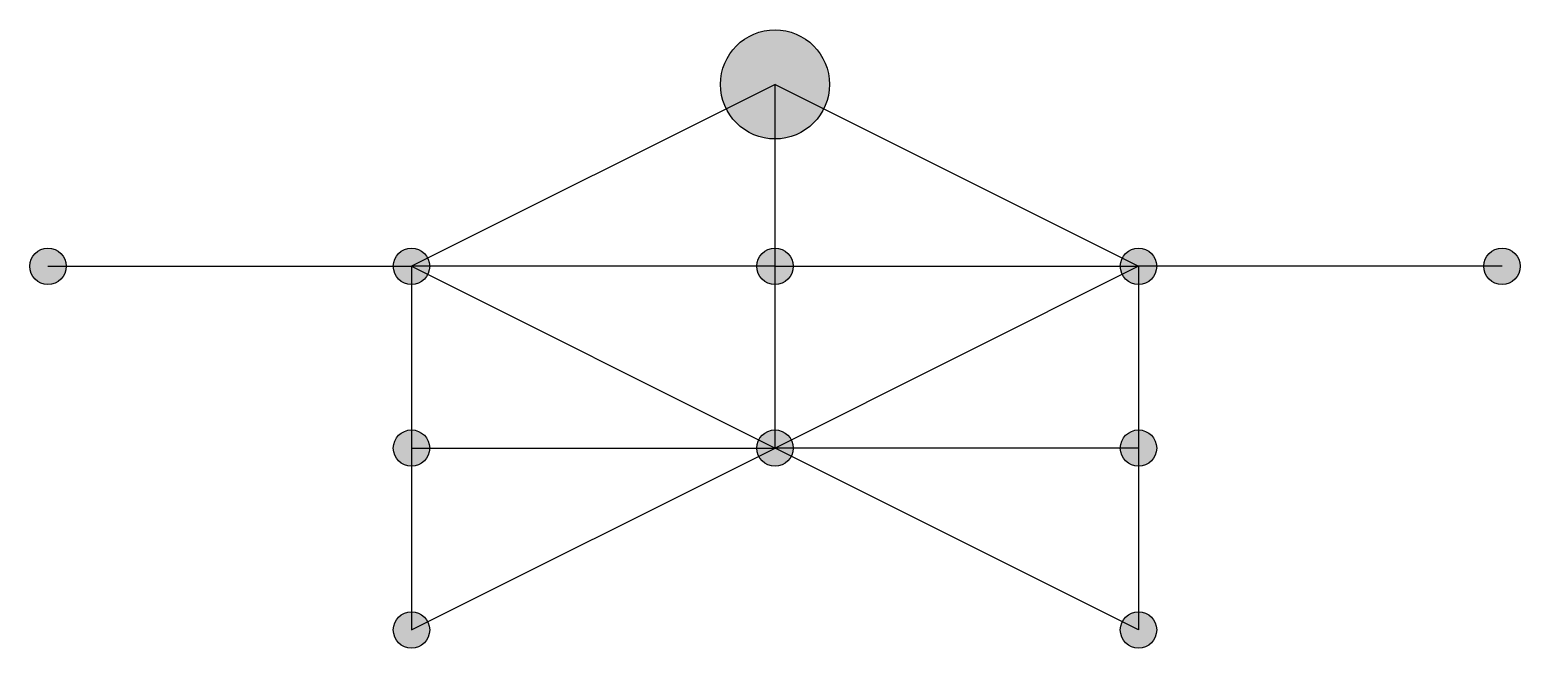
# Model space of a CAD drawing. Header units: millimetres. Extents: x -0.5 to 40.5, y -0.5 to 16.5.
import ezdxf

# ---------------------------------------------------------------- set-up
doc = ezdxf.new("R2010")
doc.units = ezdxf.units.MM
doc.layers.add('Barras', color=5, linetype='Continuous')
doc.layers.add('Nodos', color=1, linetype='Continuous')

msp = doc.modelspace()

# ---------------------------------------------------------------- hatches: boundary and pattern name
at = {"layer": 'Nodos'}
h = msp.add_hatch(color=256, dxfattribs=at)
h.dxf.hatch_style = 1
edge = h.paths.add_edge_path()
edge.add_arc((20, 15), 1.5, 0, 360)
h = msp.add_hatch(color=256, dxfattribs=at)
h.dxf.hatch_style = 1
edge = h.paths.add_edge_path()
edge.add_arc((0, 10), 0.5, 0, 360)
h = msp.add_hatch(color=256, dxfattribs=at)
h.dxf.hatch_style = 1
edge = h.paths.add_edge_path()
edge.add_arc((10, 10), 0.5, 0, 360)
h = msp.add_hatch(color=256, dxfattribs=at)
h.dxf.hatch_style = 1
edge = h.paths.add_edge_path()
edge.add_arc((20, 10), 0.5, 0, 360)
h = msp.add_hatch(color=256, dxfattribs=at)
h.dxf.hatch_style = 1
edge = h.paths.add_edge_path()
edge.add_arc((30, 10), 0.5, 0, 360)
h = msp.add_hatch(color=256, dxfattribs=at)
h.dxf.hatch_style = 1
edge = h.paths.add_edge_path()
edge.add_arc((40, 10), 0.5, 0, 360)
h = msp.add_hatch(color=256, dxfattribs=at)
h.dxf.hatch_style = 1
edge = h.paths.add_edge_path()
edge.add_arc((10, 5), 0.5, 0, 360)
h = msp.add_hatch(color=256, dxfattribs=at)
h.dxf.hatch_style = 1
edge = h.paths.add_edge_path()
edge.add_arc((20, 5), 0.5, 0, 360)
h = msp.add_hatch(color=256, dxfattribs=at)
h.dxf.hatch_style = 1
edge = h.paths.add_edge_path()
edge.add_arc((30, 5), 0.5, 0, 360)
h = msp.add_hatch(color=256, dxfattribs=at)
h.dxf.hatch_style = 1
edge = h.paths.add_edge_path()
edge.add_arc((10, 0), 0.5, 0, 360)
h = msp.add_hatch(color=256, dxfattribs=at)
h.dxf.hatch_style = 1
edge = h.paths.add_edge_path()
edge.add_arc((30, 0), 0.5, 0, 360)

# ---------------------------------------------------------------- linework, layer by layer
at = {"layer": 'Barras'}
for p, q in [((20, 15), (10, 10)), ((20, 10), (20, 15)), ((20, 15), (30, 10)), ((0, 10), (10, 10)), ((10, 10), (10, 5)), ((20, 10), (10, 10)), ((10, 10), (20, 5)), ((20, 5), (20, 10)), ((20, 10), (30, 10)), ((30, 10), (20, 5)), ((40, 10), (30, 10)), ((30, 10), (30, 5)), ((10, 5), (20, 5)), ((10, 5), (10, 0)), ((10, 0), (20, 5)), ((30, 5), (20, 5)), ((30, 0), (20, 5)), ((30, 5), (30, 0))]:
    msp.add_line(p, q, dxfattribs=at)
at = {"layer": 'Nodos'}
for centre, radius in [((20, 15), 1.5), ((0, 10), 0.5), ((10, 10), 0.5), ((20, 10), 0.5), ((30, 10), 0.5), ((40, 10), 0.5), ((10, 5), 0.5), ((20, 5), 0.5), ((30, 5), 0.5), ((10, 0), 0.5), ((30, 0), 0.5)]:
    msp.add_circle(centre, radius, dxfattribs=at)

doc.saveas('drawing.dxf')
